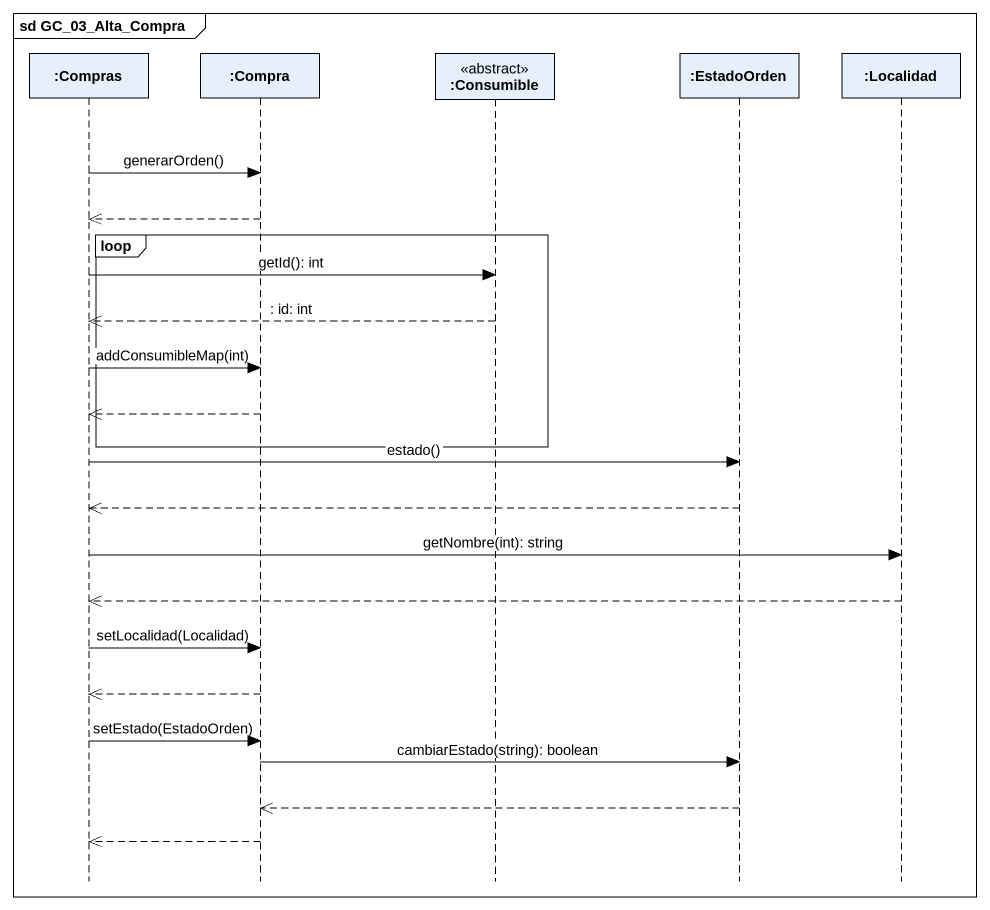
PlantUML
@startuml
mainframe sd GC_03_Alta_Compra
hide footbox
participant ":Compras" as Compras
participant ":Compra" as Compra
participant ":Consumible" as Consumible <<abstract>>
participant ":EstadoOrden" as EstadoOrden
participant ":Localidad" as Localidad

Compras -> Compra : generarOrden()
Compra -->> Compras
loop
  Compras -> Consumible : getId(): int
  Consumible -->> Compras : : id: int
  Compras -> Compra : addConsumibleMap(int)
  Compra -->> Compras
end
Compras -> EstadoOrden : estado()
EstadoOrden -->> Compras
Compras -> Localidad : getNombre(int): string
Localidad -->> Compras
Compras -> Compra : setLocalidad(Localidad)
Compra -->> Compras
Compras -> Compra : setEstado(EstadoOrden)
Compra -> EstadoOrden : cambiarEstado(string): boolean
EstadoOrden -->> Compra
Compra -->> Compras
@enduml
